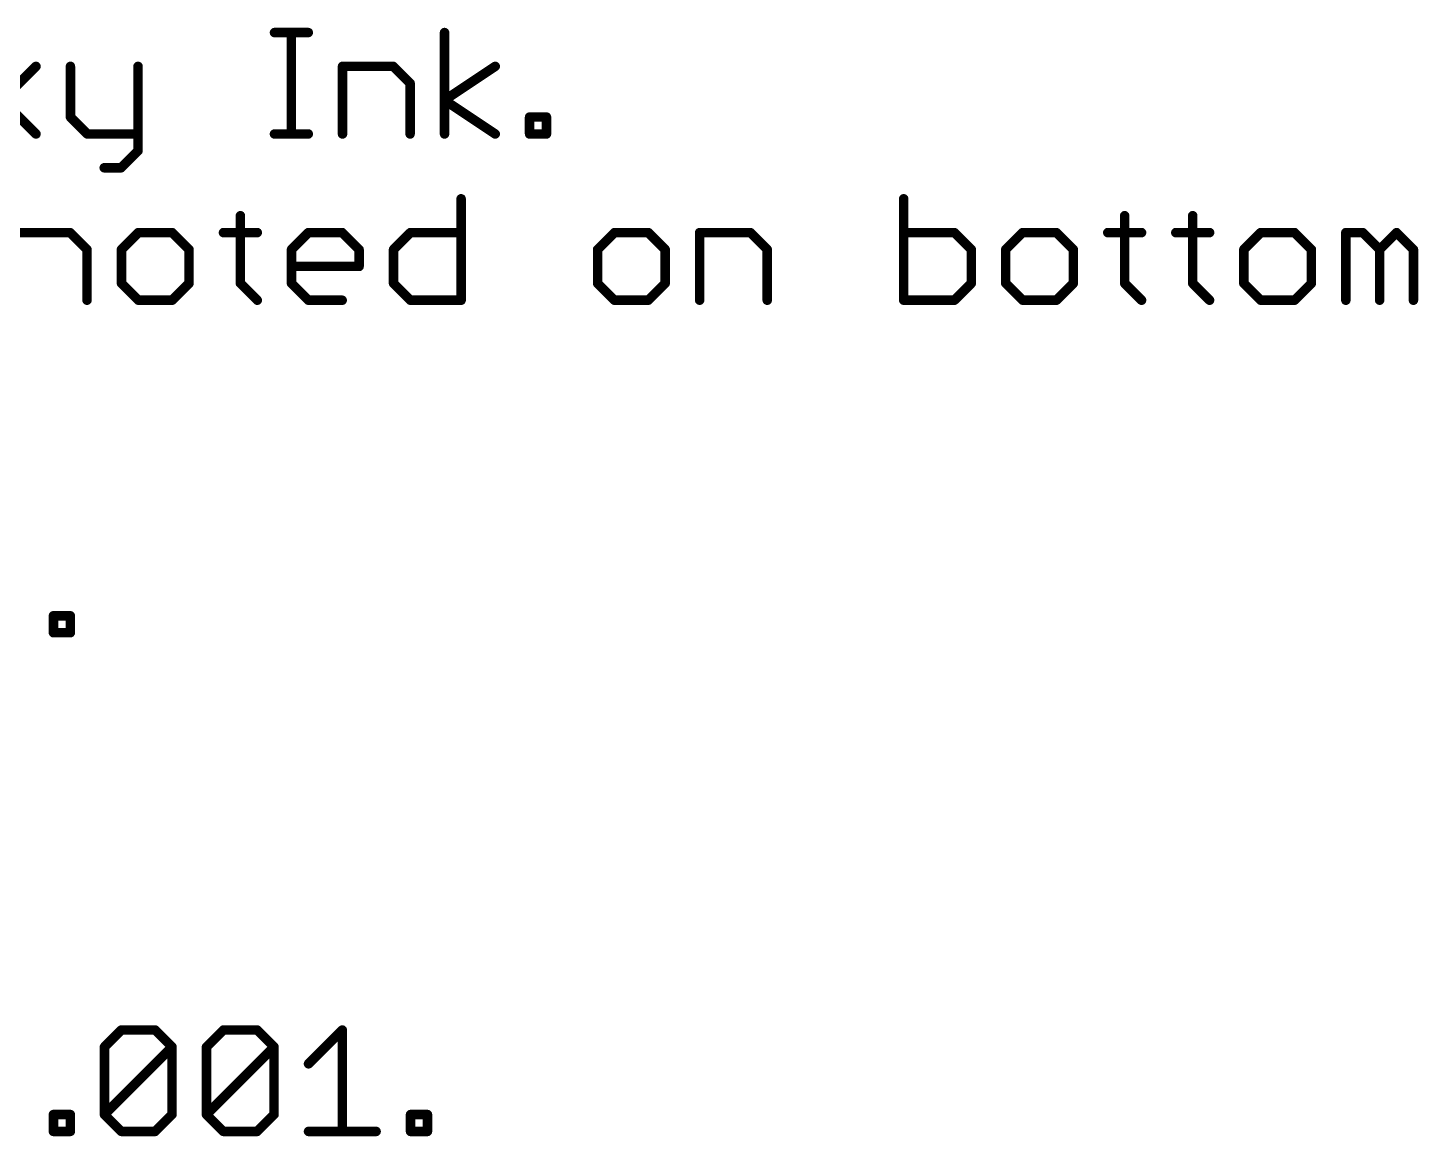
# Model space of a CAD drawing. Extents: x -1.41 to 8.41, y -3.01 to 3.01.
# Drawn here: x 4.687 to 5.566, y -0.755 to -0.055 of the extents above; entities that cross this region are included whole.
import ezdxf

# ---------------------------------------------------------------- set-up
doc = ezdxf.new("R2010")
doc.units = 0
doc.layers.add('52', color=253, linetype='CONTINUOUS')

msp = doc.modelspace()

# ---------------------------------------------------------------- linework, layer by layer
at = {"layer": '52', "const_width": 0.006}
for points in [[(4.843126, -0.057945), (4.864478, -0.057945)], [(4.853802, -0.122), (4.853802, -0.057945)], [(4.950551, -0.122), (4.950551, -0.057945)], [(4.649761, -0.079297), (4.692464, -0.122)], [(4.649761, -0.122), (4.692464, -0.079297)], [(4.714216, -0.079297), (4.714216, -0.111324)], [(4.756919, -0.079297), (4.756919, -0.132676)], [(4.886096, -0.122), (4.886096, -0.079297)], [(4.886096, -0.079297), (4.918123, -0.079297)], [(4.918123, -0.079297), (4.928799, -0.089973)], [(4.950551, -0.100648), (4.982578, -0.079297)], [(4.928799, -0.089973), (4.928799, -0.122)], [(4.982578, -0.122), (4.950551, -0.100648)], [(4.714216, -0.111324), (4.724892, -0.122)], [(5.004264, -0.122), (5.004264, -0.111324)], [(5.004264, -0.111324), (5.014939, -0.111324)], [(5.014939, -0.111324), (5.014939, -0.122)], [(4.724892, -0.122), (4.756919, -0.122)], [(4.843126, -0.122), (4.864478, -0.122)], [(5.014939, -0.122), (5.004264, -0.122)], [(4.756919, -0.132676), (4.746243, -0.143352)], [(4.746243, -0.143352), (4.735568, -0.143352)], [(4.961027, -0.162945), (4.961027, -0.227)], [(5.240598, -0.162945), (5.240598, -0.227)], [(4.821574, -0.173621), (4.821574, -0.216324)], [(5.380184, -0.173621), (5.380184, -0.216324)], [(5.423154, -0.173621), (5.423154, -0.216324)], [(4.681989, -0.184297), (4.714016, -0.184297)], [(4.714016, -0.184297), (4.724692, -0.194973)], [(4.757119, -0.184297), (4.746444, -0.194973)], [(4.778471, -0.184297), (4.757119, -0.184297)], [(4.789147, -0.194973), (4.778471, -0.184297)], [(4.810899, -0.184297), (4.83225, -0.184297)], [(4.853869, -0.194973), (4.864544, -0.184297)], [(4.864544, -0.184297), (4.885896, -0.184297)], [(4.885896, -0.184297), (4.896572, -0.194973)], [(4.918324, -0.194973), (4.928999, -0.184297)], [(4.928999, -0.184297), (4.961027, -0.184297)], [(5.057909, -0.184297), (5.047234, -0.194973)], [(5.079261, -0.184297), (5.057909, -0.184297)], [(5.089937, -0.194973), (5.079261, -0.184297)], [(5.111688, -0.227), (5.111688, -0.184297)], [(5.111688, -0.184297), (5.143716, -0.184297)], [(5.143716, -0.184297), (5.154392, -0.194973)], [(5.272626, -0.184297), (5.240598, -0.184297)], [(5.283302, -0.194973), (5.272626, -0.184297)], [(5.315729, -0.184297), (5.305053, -0.194973)], [(5.337081, -0.184297), (5.315729, -0.184297)], [(5.347757, -0.194973), (5.337081, -0.184297)], [(5.369508, -0.184297), (5.39086, -0.184297)], [(5.412478, -0.184297), (5.43383, -0.184297)], [(5.466124, -0.184297), (5.455448, -0.194973)], [(5.487476, -0.184297), (5.466124, -0.184297)], [(5.498151, -0.194973), (5.487476, -0.184297)], [(5.519903, -0.227), (5.519903, -0.184297)], [(5.519903, -0.184297), (5.530579, -0.184297)], [(5.530579, -0.184297), (5.541255, -0.194973)], [(5.541255, -0.194973), (5.551931, -0.184297)], [(5.551931, -0.184297), (5.562606, -0.194973)], [(4.724692, -0.194973), (4.724692, -0.227)], [(4.746444, -0.194973), (4.746444, -0.216324)], [(4.789147, -0.216324), (4.789147, -0.194973)], [(4.853869, -0.216324), (4.853869, -0.194973)], [(4.896572, -0.194973), (4.896572, -0.205648)], [(4.918324, -0.216324), (4.918324, -0.194973)], [(5.047234, -0.194973), (5.047234, -0.216324)], [(5.089937, -0.216324), (5.089937, -0.194973)], [(5.154392, -0.194973), (5.154392, -0.227)], [(5.283302, -0.216324), (5.283302, -0.194973)], [(5.305053, -0.194973), (5.305053, -0.216324)], [(5.347757, -0.216324), (5.347757, -0.194973)], [(5.455448, -0.194973), (5.455448, -0.216324)], [(5.498151, -0.216324), (5.498151, -0.194973)], [(5.541255, -0.194973), (5.541255, -0.227)], [(5.562606, -0.194973), (5.562606, -0.227)], [(4.896572, -0.205648), (4.853869, -0.205648)], [(4.746444, -0.216324), (4.757119, -0.227)], [(4.778471, -0.227), (4.789147, -0.216324)], [(4.821574, -0.216324), (4.83225, -0.227)], [(4.864544, -0.227), (4.853869, -0.216324)], [(4.928999, -0.227), (4.918324, -0.216324)], [(5.047234, -0.216324), (5.057909, -0.227)], [(5.079261, -0.227), (5.089937, -0.216324)], [(5.272626, -0.227), (5.283302, -0.216324)], [(5.305053, -0.216324), (5.315729, -0.227)], [(5.337081, -0.227), (5.347757, -0.216324)], [(5.380184, -0.216324), (5.39086, -0.227)], [(5.423154, -0.216324), (5.43383, -0.227)], [(5.455448, -0.216324), (5.466124, -0.227)], [(5.487476, -0.227), (5.498151, -0.216324)], [(4.757119, -0.227), (4.778471, -0.227)], [(4.885896, -0.227), (4.864544, -0.227)], [(4.961027, -0.227), (4.928999, -0.227)], [(5.057909, -0.227), (5.079261, -0.227)], [(5.240598, -0.227), (5.272626, -0.227)], [(5.315729, -0.227), (5.337081, -0.227)], [(5.466124, -0.227), (5.487476, -0.227)], [(4.703474, -0.437), (4.703474, -0.426324)], [(4.703474, -0.426324), (4.714149, -0.426324)], [(4.714149, -0.426324), (4.714149, -0.437)], [(4.714149, -0.437), (4.703474, -0.437)], [(4.735701, -0.698621), (4.746377, -0.687945)], [(4.746377, -0.687945), (4.767728, -0.687945)], [(4.767728, -0.687945), (4.778404, -0.698621)], [(4.800156, -0.698621), (4.810832, -0.687945)], [(4.810832, -0.687945), (4.832183, -0.687945)], [(4.832183, -0.687945), (4.842859, -0.698621)], [(4.864611, -0.709297), (4.885963, -0.687945)], [(4.885963, -0.687945), (4.885963, -0.752)], [(4.735701, -0.741324), (4.735701, -0.698621)], [(4.735701, -0.741324), (4.778404, -0.698621)], [(4.778404, -0.698621), (4.778404, -0.741324)], [(4.800156, -0.741324), (4.800156, -0.698621)], [(4.800156, -0.741324), (4.842859, -0.698621)], [(4.842859, -0.698621), (4.842859, -0.741324)], [(4.703474, -0.752), (4.703474, -0.741324)], [(4.703474, -0.741324), (4.714149, -0.741324)], [(4.714149, -0.741324), (4.714149, -0.752)], [(4.746377, -0.752), (4.735701, -0.741324)], [(4.778404, -0.741324), (4.767728, -0.752)], [(4.810832, -0.752), (4.800156, -0.741324)], [(4.842859, -0.741324), (4.832183, -0.752)], [(4.929066, -0.752), (4.929066, -0.741324)], [(4.929066, -0.741324), (4.939742, -0.741324)], [(4.939742, -0.741324), (4.939742, -0.752)], [(4.714149, -0.752), (4.703474, -0.752)], [(4.767728, -0.752), (4.746377, -0.752)], [(4.832183, -0.752), (4.810832, -0.752)], [(4.864611, -0.752), (4.907314, -0.752)], [(4.939742, -0.752), (4.929066, -0.752)]]:
    msp.add_lwpolyline(points, dxfattribs=at)
at = {"layer": '52', "const_width": 0.003}
for points in [[(4.843126, -0.056445, 1), (4.843126, -0.059445)], [(4.855302, -0.057945, 1), (4.852302, -0.057945)], [(4.864478, -0.059445, 1), (4.864478, -0.056445)], [(4.952051, -0.057945, 1), (4.949051, -0.057945)], [(4.693525, -0.080358, 1), (4.691404, -0.078236)], [(4.715716, -0.079297, 1), (4.712716, -0.079297)], [(4.758419, -0.079297, 1), (4.755419, -0.079297)], [(4.887596, -0.079297, 1), (4.884596, -0.079297)], [(4.886096, -0.077797, 1), (4.886096, -0.080797)], [(4.919184, -0.078236, 1), (4.917063, -0.080358)], [(4.918123, -0.080797, 1), (4.918123, -0.077797)], [(4.98341, -0.080545, 1), (4.981746, -0.078049)], [(4.930299, -0.089973, 1), (4.927299, -0.089973)], [(4.927739, -0.091033, 1), (4.92986, -0.088912)], [(4.951383, -0.0994, 1), (4.949719, -0.101897)], [(4.949719, -0.0994, 1), (4.951383, -0.101897)], [(4.712716, -0.111324, 1), (4.715716, -0.111324)], [(4.715277, -0.110264, 1), (4.713156, -0.112385)], [(5.005764, -0.111324, 1), (5.002764, -0.111324)], [(5.004264, -0.109824, 1), (5.004264, -0.112824)], [(5.016439, -0.111324, 1), (5.013439, -0.111324)], [(5.014939, -0.112824, 1), (5.014939, -0.109824)], [(4.691404, -0.123061, 1), (4.693525, -0.120939)], [(4.724892, -0.1205, 1), (4.724892, -0.1235)], [(4.723831, -0.123061, 1), (4.725953, -0.120939)], [(4.756919, -0.1235, 1), (4.756919, -0.1205)], [(4.843126, -0.1205, 1), (4.843126, -0.1235)], [(4.852302, -0.122, 1), (4.855302, -0.122)], [(4.864478, -0.1235, 1), (4.864478, -0.1205)], [(4.884596, -0.122, 1), (4.887596, -0.122)], [(4.927299, -0.122, 1), (4.930299, -0.122)], [(4.949051, -0.122, 1), (4.952051, -0.122)], [(4.981746, -0.123248, 1), (4.98341, -0.120752)], [(5.004264, -0.1205, 1), (5.004264, -0.1235)], [(5.002764, -0.122, 1), (5.005764, -0.122)], [(5.013439, -0.122, 1), (5.016439, -0.122)], [(5.014939, -0.1235, 1), (5.014939, -0.1205)], [(4.755419, -0.132676, 1), (4.758419, -0.132676)], [(4.75798, -0.133736, 1), (4.755859, -0.131615)], [(4.735568, -0.141852, 1), (4.735568, -0.144852)], [(4.746243, -0.144852, 1), (4.746243, -0.141852)], [(4.745183, -0.142291, 1), (4.747304, -0.144412)], [(4.962527, -0.162945, 1), (4.959527, -0.162945)], [(5.242098, -0.162945, 1), (5.239098, -0.162945)], [(4.823074, -0.173621, 1), (4.820074, -0.173621)], [(5.381684, -0.173621, 1), (5.378684, -0.173621)], [(5.424654, -0.173621, 1), (5.421654, -0.173621)], [(4.715077, -0.183236, 1), (4.712955, -0.185358)], [(4.714016, -0.185797, 1), (4.714016, -0.182797)], [(4.757119, -0.182797, 1), (4.757119, -0.185797)], [(4.75818, -0.185358, 1), (4.756059, -0.183236)], [(4.779532, -0.183236, 1), (4.77741, -0.185358)], [(4.778471, -0.185797, 1), (4.778471, -0.182797)], [(4.810899, -0.182797, 1), (4.810899, -0.185797)], [(4.83225, -0.185797, 1), (4.83225, -0.182797)], [(4.864544, -0.182797, 1), (4.864544, -0.185797)], [(4.865605, -0.185358, 1), (4.863484, -0.183236)], [(4.886957, -0.183236, 1), (4.884835, -0.185358)], [(4.885896, -0.185797, 1), (4.885896, -0.182797)], [(4.928999, -0.182797, 1), (4.928999, -0.185797)], [(4.93006, -0.185358, 1), (4.927939, -0.183236)], [(4.961027, -0.185797, 1), (4.961027, -0.182797)], [(5.057909, -0.182797, 1), (5.057909, -0.185797)], [(5.05897, -0.185358, 1), (5.056849, -0.183236)], [(5.080321, -0.183236, 1), (5.0782, -0.185358)], [(5.079261, -0.185797, 1), (5.079261, -0.182797)], [(5.113188, -0.184297, 1), (5.110188, -0.184297)], [(5.111688, -0.182797, 1), (5.111688, -0.185797)], [(5.144776, -0.183236, 1), (5.142655, -0.185358)], [(5.143716, -0.185797, 1), (5.143716, -0.182797)], [(5.240598, -0.182797, 1), (5.240598, -0.185797)], [(5.273686, -0.183236, 1), (5.271565, -0.185358)], [(5.272626, -0.185797, 1), (5.272626, -0.182797)], [(5.315729, -0.182797, 1), (5.315729, -0.185797)], [(5.31679, -0.185358, 1), (5.314668, -0.183236)], [(5.338141, -0.183236, 1), (5.33602, -0.185358)], [(5.337081, -0.185797, 1), (5.337081, -0.182797)], [(5.369508, -0.182797, 1), (5.369508, -0.185797)], [(5.39086, -0.185797, 1), (5.39086, -0.182797)], [(5.412478, -0.182797, 1), (5.412478, -0.185797)], [(5.43383, -0.185797, 1), (5.43383, -0.182797)], [(5.466124, -0.182797, 1), (5.466124, -0.185797)], [(5.467185, -0.185358, 1), (5.465063, -0.183236)], [(5.488536, -0.183236, 1), (5.486415, -0.185358)], [(5.487476, -0.185797, 1), (5.487476, -0.182797)], [(5.521403, -0.184297, 1), (5.518403, -0.184297)], [(5.519903, -0.182797, 1), (5.519903, -0.185797)], [(5.53164, -0.183236, 1), (5.529518, -0.185358)], [(5.530579, -0.185797, 1), (5.530579, -0.182797)], [(5.552991, -0.183236, 1), (5.55087, -0.185358)], [(5.552991, -0.185358, 1), (5.55087, -0.183236)], [(4.726192, -0.194973, 1), (4.723192, -0.194973)], [(4.723631, -0.196033, 1), (4.725752, -0.193912)], [(4.747944, -0.194973, 1), (4.744944, -0.194973)], [(4.745383, -0.193912, 1), (4.747504, -0.196033)], [(4.790647, -0.194973, 1), (4.787647, -0.194973)], [(4.788086, -0.196033, 1), (4.790207, -0.193912)], [(4.855369, -0.194973, 1), (4.852369, -0.194973)], [(4.852808, -0.193912, 1), (4.854929, -0.196033)], [(4.898072, -0.194973, 1), (4.895072, -0.194973)], [(4.895511, -0.196033, 1), (4.897632, -0.193912)], [(4.919824, -0.194973, 1), (4.916824, -0.194973)], [(4.917263, -0.193912, 1), (4.919384, -0.196033)], [(5.048734, -0.194973, 1), (5.045734, -0.194973)], [(5.046173, -0.193912, 1), (5.048294, -0.196033)], [(5.091437, -0.194973, 1), (5.088437, -0.194973)], [(5.088876, -0.196033, 1), (5.090997, -0.193912)], [(5.155892, -0.194973, 1), (5.152892, -0.194973)], [(5.153331, -0.196033, 1), (5.155452, -0.193912)], [(5.284802, -0.194973, 1), (5.281802, -0.194973)], [(5.282241, -0.196033, 1), (5.284362, -0.193912)], [(5.306553, -0.194973, 1), (5.303553, -0.194973)], [(5.303993, -0.193912, 1), (5.306114, -0.196033)], [(5.349257, -0.194973, 1), (5.346257, -0.194973)], [(5.346696, -0.196033, 1), (5.348817, -0.193912)], [(5.456948, -0.194973, 1), (5.453948, -0.194973)], [(5.454388, -0.193912, 1), (5.456509, -0.196033)], [(5.499651, -0.194973, 1), (5.496651, -0.194973)], [(5.497091, -0.196033, 1), (5.499212, -0.193912)], [(5.542755, -0.194973, 1), (5.539755, -0.194973)], [(5.540194, -0.193912, 1), (5.542315, -0.196033)], [(5.540194, -0.196033, 1), (5.542315, -0.193912)], [(5.564106, -0.194973, 1), (5.561106, -0.194973)], [(5.561546, -0.196033, 1), (5.563667, -0.193912)], [(4.853869, -0.204148, 1), (4.853869, -0.207148)], [(4.895072, -0.205648, 1), (4.898072, -0.205648)], [(4.896572, -0.207148, 1), (4.896572, -0.204148)], [(4.747504, -0.215264, 1), (4.745383, -0.217385)], [(4.744944, -0.216324, 1), (4.747944, -0.216324)], [(4.787647, -0.216324, 1), (4.790647, -0.216324)], [(4.790207, -0.217385, 1), (4.788086, -0.215264)], [(4.820074, -0.216324, 1), (4.823074, -0.216324)], [(4.822635, -0.215264, 1), (4.820514, -0.217385)], [(4.854929, -0.215264, 1), (4.852808, -0.217385)], [(4.852369, -0.216324, 1), (4.855369, -0.216324)], [(4.919384, -0.215264, 1), (4.917263, -0.217385)], [(4.916824, -0.216324, 1), (4.919824, -0.216324)], [(5.048294, -0.215264, 1), (5.046173, -0.217385)], [(5.045734, -0.216324, 1), (5.048734, -0.216324)], [(5.088437, -0.216324, 1), (5.091437, -0.216324)], [(5.090997, -0.217385, 1), (5.088876, -0.215264)], [(5.281802, -0.216324, 1), (5.284802, -0.216324)], [(5.284362, -0.217385, 1), (5.282241, -0.215264)], [(5.303553, -0.216324, 1), (5.306553, -0.216324)], [(5.306114, -0.215264, 1), (5.303993, -0.217385)], [(5.346257, -0.216324, 1), (5.349257, -0.216324)], [(5.348817, -0.217385, 1), (5.346696, -0.215264)], [(5.381245, -0.215264, 1), (5.379123, -0.217385)], [(5.378684, -0.216324, 1), (5.381684, -0.216324)], [(5.424215, -0.215264, 1), (5.422093, -0.217385)], [(5.421654, -0.216324, 1), (5.424654, -0.216324)], [(5.453948, -0.216324, 1), (5.456948, -0.216324)], [(5.456509, -0.215264, 1), (5.454388, -0.217385)], [(5.496651, -0.216324, 1), (5.499651, -0.216324)], [(5.499212, -0.217385, 1), (5.497091, -0.215264)], [(4.723192, -0.227, 1), (4.726192, -0.227)], [(4.757119, -0.2255, 1), (4.757119, -0.2285)], [(4.756059, -0.228061, 1), (4.75818, -0.225939)], [(4.77741, -0.225939, 1), (4.779532, -0.228061)], [(4.778471, -0.2285, 1), (4.778471, -0.2255)], [(4.831189, -0.228061, 1), (4.833311, -0.225939)], [(4.864544, -0.2255, 1), (4.864544, -0.2285)], [(4.863484, -0.228061, 1), (4.865605, -0.225939)], [(4.885896, -0.2285, 1), (4.885896, -0.2255)], [(4.928999, -0.2255, 1), (4.928999, -0.2285)], [(4.927939, -0.228061, 1), (4.93006, -0.225939)], [(4.959527, -0.227, 1), (4.962527, -0.227)], [(4.961027, -0.2285, 1), (4.961027, -0.2255)], [(5.057909, -0.2255, 1), (5.057909, -0.2285)], [(5.056849, -0.228061, 1), (5.05897, -0.225939)], [(5.0782, -0.225939, 1), (5.080321, -0.228061)], [(5.079261, -0.2285, 1), (5.079261, -0.2255)], [(5.110188, -0.227, 1), (5.113188, -0.227)], [(5.152892, -0.227, 1), (5.155892, -0.227)], [(5.240598, -0.2255, 1), (5.240598, -0.2285)], [(5.239098, -0.227, 1), (5.242098, -0.227)], [(5.271565, -0.225939, 1), (5.273686, -0.228061)], [(5.272626, -0.2285, 1), (5.272626, -0.2255)], [(5.315729, -0.2255, 1), (5.315729, -0.2285)], [(5.314668, -0.228061, 1), (5.31679, -0.225939)], [(5.33602, -0.225939, 1), (5.338141, -0.228061)], [(5.337081, -0.2285, 1), (5.337081, -0.2255)], [(5.389799, -0.228061, 1), (5.391921, -0.225939)], [(5.432769, -0.228061, 1), (5.434891, -0.225939)], [(5.466124, -0.2255, 1), (5.466124, -0.2285)], [(5.465063, -0.228061, 1), (5.467185, -0.225939)], [(5.486415, -0.225939, 1), (5.488536, -0.228061)], [(5.487476, -0.2285, 1), (5.487476, -0.2255)], [(5.518403, -0.227, 1), (5.521403, -0.227)], [(5.539755, -0.227, 1), (5.542755, -0.227)], [(5.561106, -0.227, 1), (5.564106, -0.227)], [(4.704974, -0.426324, 1), (4.701974, -0.426324)], [(4.703474, -0.424824, 1), (4.703474, -0.427824)], [(4.715649, -0.426324, 1), (4.712649, -0.426324)], [(4.714149, -0.427824, 1), (4.714149, -0.424824)], [(4.703474, -0.4355, 1), (4.703474, -0.4385)], [(4.701974, -0.437, 1), (4.704974, -0.437)], [(4.712649, -0.437, 1), (4.715649, -0.437)], [(4.714149, -0.4385, 1), (4.714149, -0.4355)], [(4.746377, -0.686445, 1), (4.746377, -0.689445)], [(4.747438, -0.689006, 1), (4.745316, -0.686885)], [(4.768789, -0.686885, 1), (4.766668, -0.689006)], [(4.767728, -0.689445, 1), (4.767728, -0.686445)], [(4.810832, -0.686445, 1), (4.810832, -0.689445)], [(4.811892, -0.689006, 1), (4.809771, -0.686885)], [(4.833244, -0.686885, 1), (4.831123, -0.689006)], [(4.832183, -0.689445, 1), (4.832183, -0.686445)], [(4.887463, -0.687945, 1), (4.884463, -0.687945)], [(4.887023, -0.689006, 1), (4.884902, -0.686885)], [(4.737201, -0.698621, 1), (4.734201, -0.698621)], [(4.73464, -0.69756, 1), (4.736762, -0.699682)], [(4.779904, -0.698621, 1), (4.776904, -0.698621)], [(4.779465, -0.699682, 1), (4.777344, -0.69756)], [(4.777344, -0.699682, 1), (4.779465, -0.69756)], [(4.801656, -0.698621, 1), (4.798656, -0.698621)], [(4.799095, -0.69756, 1), (4.801217, -0.699682)], [(4.844359, -0.698621, 1), (4.841359, -0.698621)], [(4.84392, -0.699682, 1), (4.841799, -0.69756)], [(4.841799, -0.699682, 1), (4.84392, -0.69756)], [(4.86355, -0.708236, 1), (4.865672, -0.710358)], [(4.704974, -0.741324, 1), (4.701974, -0.741324)], [(4.703474, -0.739824, 1), (4.703474, -0.742824)], [(4.715649, -0.741324, 1), (4.712649, -0.741324)], [(4.714149, -0.742824, 1), (4.714149, -0.739824)], [(4.736762, -0.740264, 1), (4.73464, -0.742385)], [(4.73464, -0.740264, 1), (4.736762, -0.742385)], [(4.734201, -0.741324, 1), (4.737201, -0.741324)], [(4.776904, -0.741324, 1), (4.779904, -0.741324)], [(4.779465, -0.742385, 1), (4.777344, -0.740264)], [(4.801217, -0.740264, 1), (4.799095, -0.742385)], [(4.799095, -0.740264, 1), (4.801217, -0.742385)], [(4.798656, -0.741324, 1), (4.801656, -0.741324)], [(4.841359, -0.741324, 1), (4.844359, -0.741324)], [(4.84392, -0.742385, 1), (4.841799, -0.740264)], [(4.930566, -0.741324, 1), (4.927566, -0.741324)], [(4.929066, -0.739824, 1), (4.929066, -0.742824)], [(4.941242, -0.741324, 1), (4.938242, -0.741324)], [(4.939742, -0.742824, 1), (4.939742, -0.739824)], [(4.703474, -0.7505, 1), (4.703474, -0.7535)], [(4.701974, -0.752, 1), (4.704974, -0.752)], [(4.712649, -0.752, 1), (4.715649, -0.752)], [(4.714149, -0.7535, 1), (4.714149, -0.7505)], [(4.746377, -0.7505, 1), (4.746377, -0.7535)], [(4.745316, -0.753061, 1), (4.747438, -0.750939)], [(4.766668, -0.750939, 1), (4.768789, -0.753061)], [(4.767728, -0.7535, 1), (4.767728, -0.7505)], [(4.810832, -0.7505, 1), (4.810832, -0.7535)], [(4.809771, -0.753061, 1), (4.811892, -0.750939)], [(4.831123, -0.750939, 1), (4.833244, -0.753061)], [(4.832183, -0.7535, 1), (4.832183, -0.7505)], [(4.864611, -0.7505, 1), (4.864611, -0.7535)], [(4.884463, -0.752, 1), (4.887463, -0.752)], [(4.907314, -0.7535, 1), (4.907314, -0.7505)], [(4.929066, -0.7505, 1), (4.929066, -0.7535)], [(4.927566, -0.752, 1), (4.930566, -0.752)], [(4.938242, -0.752, 1), (4.941242, -0.752)], [(4.939742, -0.7535, 1), (4.939742, -0.7505)]]:
    msp.add_lwpolyline(points, format="xyb", dxfattribs=at)

doc.saveas('drawing.dxf')
